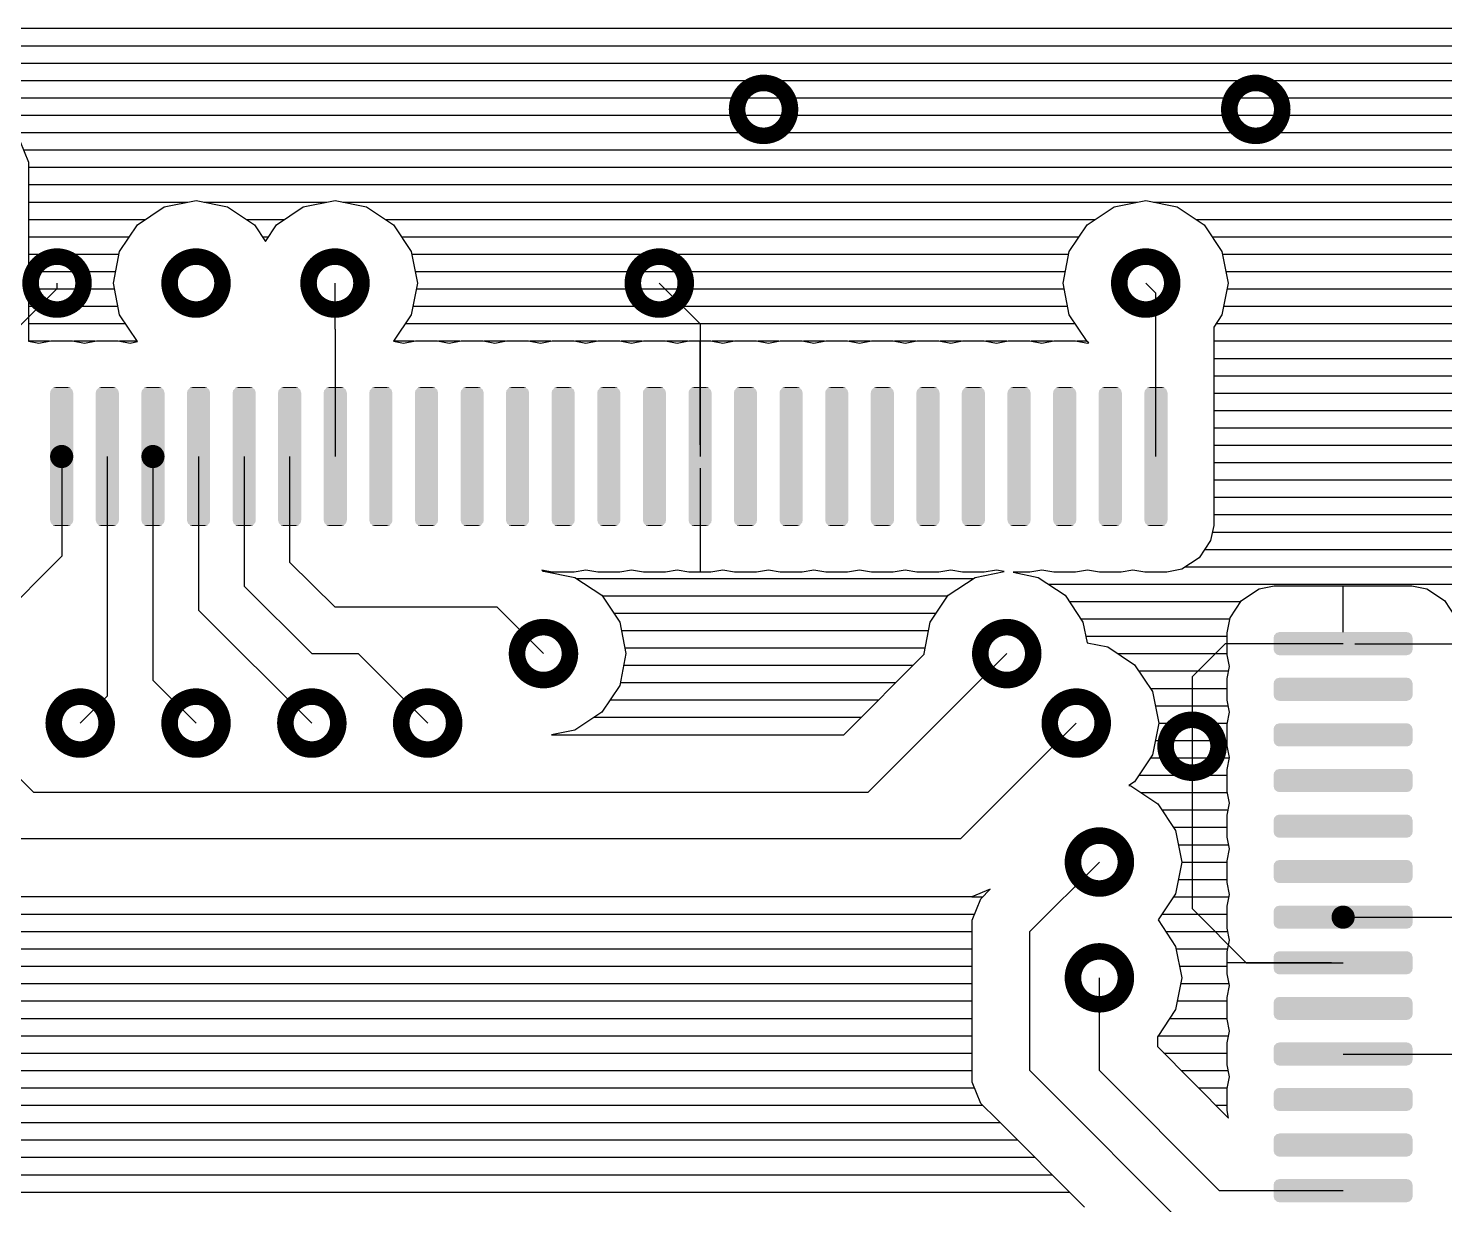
# Model space of a CAD drawing. Extents: x 295 to 953, y 10 to 290.
# Drawn here: x 626.58 to 657.65, y 209.8 to 235.61 of the extents above; entities that cross this region are included whole.
import ezdxf

# ---------------------------------------------------------------- set-up
doc = ezdxf.new("R2010")
doc.units = 0
doc.header["$LTSCALE"] = 5
doc.header["$MEASUREMENT"] = 0
doc.layers.get('0').update_dxf_attribs({"linetype": 'CONTINUOUS', "lineweight": 25})
doc.layers.add('130409_DV-DPH-A6_TOP', color=5, linetype='CONTINUOUS')

msp = doc.modelspace()

# ---------------------------------------------------------------- linework, layer by layer
for points, const_width in [([(642.127, 233.83, 1), (643.288, 233.83, 1)], 0.363), ([(652.922, 233.83, 1), (654.083, 233.83, 1)], 0.363), ([(626.633, 230.02, 1), (627.794, 230.02, 1)], 0.363), ([(629.681, 230.02, 1), (630.842, 230.02, 1)], 0.363), ([(632.729, 230.02, 1), (633.89, 230.02, 1)], 0.363), ([(639.841, 230.02, 1), (641.002, 230.02, 1)], 0.363), ([(650.509, 230.02, 1), (651.67, 230.02, 1)], 0.363), ([(627.188, 226.215, 1), (627.442, 226.215, 1)], 0.254), ([(629.19, 226.215, 1), (629.444, 226.215, 1)], 0.254), ([(637.301, 221.892, 1), (638.462, 221.892, 1)], 0.363), ([(647.461, 221.892, 1), (648.622, 221.892, 1)], 0.363), ([(627.141, 220.368, 1), (628.302, 220.368, 1)], 0.363), ([(629.681, 220.368, 1), (630.842, 220.368, 1)], 0.363), ([(632.221, 220.368, 1), (633.382, 220.368, 1)], 0.363), ([(634.761, 220.368, 1), (635.922, 220.368, 1)], 0.363), ([(648.985, 220.368, 1), (650.146, 220.368, 1)], 0.363), ([(651.525, 219.86, 1), (652.686, 219.86, 1)], 0.363), ([(649.493, 217.32, 1), (650.654, 217.32, 1)], 0.363), ([(655.291, 216.111, 1), (655.545, 216.111, 1)], 0.254), ([(655.291, 216.111, 1), (655.545, 216.111, 1)], 0.254), ([(649.493, 214.78, 1), (650.654, 214.78, 1)], 0.363)]:
    msp.add_lwpolyline(points, format="xyb", close=True, dxfattribs=dict(const_width=const_width))
for points in [[(627.086, 227.68), (627.12, 227.719), (627.549, 227.68), (627.505, 227.719)], [(627.12, 227.719), (627.147, 227.727), (627.505, 227.719), (627.496, 227.727)], [(627.147, 227.727), (627.188, 227.739), (627.496, 227.727), (627.442, 227.739)], [(628.087, 227.68), (628.121, 227.719), (628.55, 227.68), (628.506, 227.719)], [(628.121, 227.719), (628.148, 227.727), (628.506, 227.719), (628.496, 227.727)], [(628.148, 227.727), (628.189, 227.739), (628.496, 227.727), (628.443, 227.739)], [(629.087, 227.68), (629.121, 227.719), (629.551, 227.68), (629.506, 227.719)], [(629.121, 227.719), (629.149, 227.727), (629.506, 227.719), (629.497, 227.727)], [(629.149, 227.727), (629.19, 227.739), (629.497, 227.727), (629.444, 227.739)], [(630.088, 227.68), (630.122, 227.719), (630.552, 227.68), (630.507, 227.719)], [(630.122, 227.719), (630.15, 227.727), (630.507, 227.719), (630.498, 227.727)], [(630.15, 227.727), (630.19, 227.739), (630.498, 227.727), (630.444, 227.739)], [(631.089, 227.68), (631.123, 227.719), (631.552, 227.68), (631.508, 227.719)], [(631.123, 227.719), (631.151, 227.727), (631.508, 227.719), (631.499, 227.727)], [(631.151, 227.727), (631.191, 227.739), (631.499, 227.727), (631.445, 227.739)], [(632.085, 227.68), (632.119, 227.719), (632.548, 227.68), (632.504, 227.719)], [(632.119, 227.719), (632.146, 227.727), (632.504, 227.719), (632.494, 227.727)], [(632.146, 227.727), (632.187, 227.739), (632.494, 227.727), (632.441, 227.739)], [(633.085, 227.68), (633.119, 227.719), (633.549, 227.68), (633.504, 227.719)], [(633.119, 227.719), (633.147, 227.727), (633.504, 227.719), (633.495, 227.727)], [(633.147, 227.727), (633.188, 227.739), (633.495, 227.727), (633.442, 227.739)], [(634.086, 227.68), (634.12, 227.719), (634.549, 227.68), (634.505, 227.719)], [(634.12, 227.719), (634.148, 227.727), (634.505, 227.719), (634.496, 227.727)], [(634.148, 227.727), (634.188, 227.739), (634.496, 227.727), (634.442, 227.739)], [(635.087, 227.68), (635.121, 227.719), (635.55, 227.68), (635.506, 227.719)], [(635.121, 227.719), (635.148, 227.727), (635.506, 227.719), (635.497, 227.727)], [(635.148, 227.727), (635.189, 227.739), (635.497, 227.727), (635.443, 227.739)], [(636.088, 227.68), (636.122, 227.719), (636.551, 227.68), (636.507, 227.719)], [(636.122, 227.719), (636.149, 227.727), (636.507, 227.719), (636.497, 227.727)], [(636.149, 227.727), (636.19, 227.739), (636.497, 227.727), (636.444, 227.739)], [(637.083, 227.68), (637.117, 227.719), (637.547, 227.68), (637.502, 227.719)], [(637.117, 227.719), (637.145, 227.727), (637.502, 227.719), (637.493, 227.727)], [(637.145, 227.727), (637.186, 227.739), (637.493, 227.727), (637.44, 227.739)], [(638.084, 227.68), (638.118, 227.719), (638.547, 227.68), (638.503, 227.719)], [(638.118, 227.719), (638.146, 227.727), (638.503, 227.719), (638.494, 227.727)], [(638.146, 227.727), (638.186, 227.739), (638.494, 227.727), (638.44, 227.739)], [(639.085, 227.68), (639.119, 227.719), (639.548, 227.68), (639.504, 227.719)], [(639.119, 227.719), (639.146, 227.727), (639.504, 227.719), (639.495, 227.727)], [(639.146, 227.727), (639.187, 227.739), (639.495, 227.727), (639.441, 227.739)], [(640.086, 227.68), (640.12, 227.719), (640.549, 227.68), (640.505, 227.719)], [(640.12, 227.719), (640.147, 227.727), (640.505, 227.719), (640.495, 227.727)], [(640.147, 227.727), (640.188, 227.739), (640.495, 227.727), (640.442, 227.739)], [(641.086, 227.68), (641.12, 227.719), (641.55, 227.68), (641.505, 227.719)], [(641.12, 227.719), (641.148, 227.727), (641.505, 227.719), (641.496, 227.727)], [(641.148, 227.727), (641.189, 227.739), (641.496, 227.727), (641.443, 227.739)], [(642.082, 227.68), (642.116, 227.719), (642.545, 227.68), (642.501, 227.719)], [(642.116, 227.719), (642.144, 227.727), (642.501, 227.719), (642.492, 227.727)], [(642.144, 227.727), (642.184, 227.739), (642.492, 227.727), (642.438, 227.739)], [(643.083, 227.68), (643.117, 227.719), (643.546, 227.68), (643.502, 227.719)], [(643.117, 227.719), (643.144, 227.727), (643.502, 227.719), (643.493, 227.727)], [(643.144, 227.727), (643.185, 227.739), (643.493, 227.727), (643.439, 227.739)], [(644.084, 227.68), (644.118, 227.719), (644.547, 227.68), (644.503, 227.719)], [(644.118, 227.719), (644.145, 227.727), (644.503, 227.719), (644.493, 227.727)], [(644.145, 227.727), (644.186, 227.739), (644.493, 227.727), (644.44, 227.739)], [(645.084, 227.68), (645.118, 227.719), (645.548, 227.68), (645.503, 227.719)], [(645.118, 227.719), (645.146, 227.727), (645.503, 227.719), (645.494, 227.727)], [(645.146, 227.727), (645.187, 227.739), (645.494, 227.727), (645.441, 227.739)], [(646.085, 227.68), (646.119, 227.719), (646.548, 227.68), (646.504, 227.719)], [(646.119, 227.719), (646.147, 227.727), (646.504, 227.719), (646.495, 227.727)], [(646.147, 227.727), (646.187, 227.739), (646.495, 227.727), (646.441, 227.739)], [(647.081, 227.68), (647.115, 227.719), (647.544, 227.68), (647.5, 227.719)], [(647.115, 227.719), (647.142, 227.727), (647.5, 227.719), (647.491, 227.727)], [(647.142, 227.727), (647.183, 227.739), (647.491, 227.727), (647.437, 227.739)], [(648.082, 227.68), (648.116, 227.719), (648.545, 227.68), (648.501, 227.719)], [(648.116, 227.719), (648.143, 227.727), (648.501, 227.719), (648.491, 227.727)], [(648.143, 227.727), (648.184, 227.739), (648.491, 227.727), (648.438, 227.739)], [(649.082, 227.68), (649.116, 227.719), (649.546, 227.68), (649.501, 227.719)], [(649.116, 227.719), (649.144, 227.727), (649.501, 227.719), (649.492, 227.727)], [(649.144, 227.727), (649.185, 227.739), (649.492, 227.727), (649.439, 227.739)], [(650.083, 227.68), (650.117, 227.719), (650.546, 227.68), (650.502, 227.719)], [(650.117, 227.719), (650.145, 227.727), (650.502, 227.719), (650.493, 227.727)], [(650.145, 227.727), (650.185, 227.739), (650.493, 227.727), (650.439, 227.739)], [(651.084, 227.68), (651.118, 227.719), (651.547, 227.68), (651.503, 227.719)], [(651.118, 227.719), (651.145, 227.727), (651.503, 227.719), (651.494, 227.727)], [(651.145, 227.727), (651.186, 227.739), (651.494, 227.727), (651.44, 227.739)], [(627.061, 227.612), (627.073, 227.666), (627.569, 227.612), (627.554, 227.666)], [(627.061, 224.818), (627.061, 227.612), (627.569, 224.818), (627.569, 227.612)], [(627.073, 227.666), (627.086, 227.68), (627.554, 227.666), (627.549, 227.68)], [(628.062, 227.612), (628.074, 227.666), (628.57, 227.612), (628.554, 227.666)], [(628.062, 224.818), (628.062, 227.612), (628.57, 224.818), (628.57, 227.612)], [(628.074, 227.666), (628.087, 227.68), (628.554, 227.666), (628.55, 227.68)], [(629.063, 227.612), (629.075, 227.666), (629.571, 227.612), (629.555, 227.666)], [(629.063, 224.818), (629.063, 227.612), (629.571, 224.818), (629.571, 227.612)], [(629.075, 227.666), (629.087, 227.68), (629.555, 227.666), (629.551, 227.68)], [(630.063, 227.612), (630.075, 227.666), (630.571, 227.612), (630.556, 227.666)], [(630.063, 224.818), (630.063, 227.612), (630.571, 224.818), (630.571, 227.612)], [(630.075, 227.666), (630.088, 227.68), (630.556, 227.666), (630.552, 227.68)], [(631.064, 227.612), (631.076, 227.666), (631.572, 227.612), (631.557, 227.666)], [(631.064, 224.818), (631.064, 227.612), (631.572, 224.818), (631.572, 227.612)], [(631.076, 227.666), (631.089, 227.68), (631.557, 227.666), (631.552, 227.68)], [(632.06, 227.612), (632.072, 227.666), (632.568, 227.612), (632.552, 227.666)], [(632.06, 224.818), (632.06, 227.612), (632.568, 224.818), (632.568, 227.612)], [(632.072, 227.666), (632.085, 227.68), (632.552, 227.666), (632.548, 227.68)], [(633.061, 227.612), (633.072, 227.666), (633.569, 227.612), (633.553, 227.666)], [(633.061, 224.818), (633.061, 227.612), (633.569, 224.818), (633.569, 227.612)], [(633.072, 227.666), (633.085, 227.68), (633.553, 227.666), (633.549, 227.68)], [(634.061, 227.612), (634.073, 227.666), (634.569, 227.612), (634.554, 227.666)], [(634.061, 224.818), (634.061, 227.612), (634.569, 224.818), (634.569, 227.612)], [(634.073, 227.666), (634.086, 227.68), (634.554, 227.666), (634.549, 227.68)], [(635.062, 227.612), (635.074, 227.666), (635.57, 227.612), (635.555, 227.666)], [(635.062, 224.818), (635.062, 227.612), (635.57, 224.818), (635.57, 227.612)], [(635.074, 227.666), (635.087, 227.68), (635.555, 227.666), (635.55, 227.68)], [(636.063, 227.612), (636.075, 227.666), (636.571, 227.612), (636.555, 227.666)], [(636.063, 224.818), (636.063, 227.612), (636.571, 224.818), (636.571, 227.612)], [(636.075, 227.666), (636.088, 227.68), (636.555, 227.666), (636.551, 227.68)], [(637.059, 227.612), (637.07, 227.666), (637.567, 227.612), (637.551, 227.666)], [(637.059, 224.818), (637.059, 227.612), (637.567, 224.818), (637.567, 227.612)], [(637.07, 227.666), (637.083, 227.68), (637.551, 227.666), (637.547, 227.68)], [(638.059, 227.612), (638.071, 227.666), (638.567, 227.612), (638.552, 227.666)], [(638.059, 224.818), (638.059, 227.612), (638.567, 224.818), (638.567, 227.612)], [(638.071, 227.666), (638.084, 227.68), (638.552, 227.666), (638.547, 227.68)], [(639.06, 227.612), (639.072, 227.666), (639.568, 227.612), (639.552, 227.666)], [(639.06, 224.818), (639.06, 227.612), (639.568, 224.818), (639.568, 227.612)], [(639.072, 227.666), (639.085, 227.68), (639.552, 227.666), (639.548, 227.68)], [(640.061, 227.612), (640.073, 227.666), (640.569, 227.612), (640.553, 227.666)], [(640.061, 224.818), (640.061, 227.612), (640.569, 224.818), (640.569, 227.612)], [(640.073, 227.666), (640.086, 227.68), (640.553, 227.666), (640.549, 227.68)], [(641.062, 227.612), (641.073, 227.666), (641.57, 227.612), (641.554, 227.666)], [(641.062, 224.818), (641.062, 227.612), (641.57, 224.818), (641.57, 227.612)], [(641.073, 227.666), (641.086, 227.68), (641.554, 227.666), (641.55, 227.68)], [(642.057, 227.612), (642.069, 227.666), (642.565, 227.612), (642.55, 227.666)], [(642.057, 224.818), (642.057, 227.612), (642.565, 224.818), (642.565, 227.612)], [(642.069, 227.666), (642.082, 227.68), (642.55, 227.666), (642.545, 227.68)], [(643.058, 227.612), (643.07, 227.666), (643.566, 227.612), (643.55, 227.666)], [(643.058, 224.818), (643.058, 227.612), (643.566, 224.818), (643.566, 227.612)], [(643.07, 227.666), (643.083, 227.68), (643.55, 227.666), (643.546, 227.68)], [(644.059, 227.612), (644.071, 227.666), (644.567, 227.612), (644.551, 227.666)], [(644.059, 224.818), (644.059, 227.612), (644.567, 224.818), (644.567, 227.612)], [(644.071, 227.666), (644.084, 227.68), (644.551, 227.666), (644.547, 227.68)], [(645.06, 227.612), (645.071, 227.666), (645.568, 227.612), (645.552, 227.666)], [(645.06, 224.818), (645.06, 227.612), (645.568, 224.818), (645.568, 227.612)], [(645.071, 227.666), (645.084, 227.68), (645.552, 227.666), (645.548, 227.68)], [(646.06, 227.612), (646.072, 227.666), (646.568, 227.612), (646.553, 227.666)], [(646.06, 224.818), (646.06, 227.612), (646.568, 224.818), (646.568, 227.612)], [(646.072, 227.666), (646.085, 227.68), (646.553, 227.666), (646.548, 227.68)], [(647.056, 227.612), (647.068, 227.666), (647.564, 227.612), (647.548, 227.666)], [(647.056, 224.818), (647.056, 227.612), (647.564, 224.818), (647.564, 227.612)], [(647.068, 227.666), (647.081, 227.68), (647.548, 227.666), (647.544, 227.68)], [(648.057, 227.612), (648.069, 227.666), (648.565, 227.612), (648.549, 227.666)], [(648.057, 224.818), (648.057, 227.612), (648.565, 224.818), (648.565, 227.612)], [(648.069, 227.666), (648.082, 227.68), (648.549, 227.666), (648.545, 227.68)], [(649.058, 227.612), (649.069, 227.666), (649.566, 227.612), (649.55, 227.666)], [(649.058, 224.818), (649.058, 227.612), (649.566, 224.818), (649.566, 227.612)], [(649.069, 227.666), (649.082, 227.68), (649.55, 227.666), (649.546, 227.68)], [(650.058, 227.612), (650.07, 227.666), (650.566, 227.612), (650.551, 227.666)], [(650.058, 224.818), (650.058, 227.612), (650.566, 224.818), (650.566, 227.612)], [(650.07, 227.666), (650.083, 227.68), (650.551, 227.666), (650.546, 227.68)], [(651.059, 227.612), (651.071, 227.666), (651.567, 227.612), (651.551, 227.666)], [(651.059, 224.818), (651.059, 227.612), (651.567, 224.818), (651.567, 227.612)], [(651.071, 227.666), (651.084, 227.68), (651.551, 227.666), (651.547, 227.68)], [(627.077, 224.764), (627.061, 224.818), (627.557, 224.764), (627.569, 224.818)], [(627.081, 224.75), (627.077, 224.764), (627.544, 224.75), (627.557, 224.764)], [(627.125, 224.711), (627.081, 224.75), (627.51, 224.711), (627.544, 224.75)], [(627.135, 224.703), (627.125, 224.711), (627.483, 224.703), (627.51, 224.711)], [(627.188, 224.691), (627.135, 224.703), (627.442, 224.691), (627.483, 224.703)], [(628.078, 224.764), (628.062, 224.818), (628.558, 224.764), (628.57, 224.818)], [(628.082, 224.75), (628.078, 224.764), (628.545, 224.75), (628.558, 224.764)], [(628.126, 224.711), (628.082, 224.75), (628.511, 224.711), (628.545, 224.75)], [(628.135, 224.703), (628.126, 224.711), (628.484, 224.703), (628.511, 224.711)], [(628.189, 224.691), (628.135, 224.703), (628.443, 224.691), (628.484, 224.703)], [(629.078, 224.764), (629.063, 224.818), (629.559, 224.764), (629.571, 224.818)], [(629.083, 224.75), (629.078, 224.764), (629.546, 224.75), (629.559, 224.764)], [(629.127, 224.711), (629.083, 224.75), (629.512, 224.711), (629.546, 224.75)], [(629.136, 224.703), (629.127, 224.711), (629.484, 224.703), (629.512, 224.711)], [(629.19, 224.691), (629.136, 224.703), (629.444, 224.691), (629.484, 224.703)], [(630.079, 224.764), (630.063, 224.818), (630.56, 224.764), (630.571, 224.818)], [(630.083, 224.75), (630.079, 224.764), (630.547, 224.75), (630.56, 224.764)], [(630.128, 224.711), (630.083, 224.75), (630.513, 224.711), (630.547, 224.75)], [(630.137, 224.703), (630.128, 224.711), (630.485, 224.703), (630.513, 224.711)], [(630.19, 224.691), (630.137, 224.703), (630.444, 224.691), (630.485, 224.703)], [(631.08, 224.764), (631.064, 224.818), (631.56, 224.764), (631.572, 224.818)], [(631.084, 224.75), (631.08, 224.764), (631.547, 224.75), (631.56, 224.764)], [(631.128, 224.711), (631.084, 224.75), (631.513, 224.711), (631.547, 224.75)], [(631.138, 224.703), (631.128, 224.711), (631.486, 224.703), (631.513, 224.711)], [(631.191, 224.691), (631.138, 224.703), (631.445, 224.691), (631.486, 224.703)], [(632.076, 224.764), (632.06, 224.818), (632.556, 224.764), (632.568, 224.818)], [(632.08, 224.75), (632.076, 224.764), (632.543, 224.75), (632.556, 224.764)], [(632.124, 224.711), (632.08, 224.75), (632.509, 224.711), (632.543, 224.75)], [(632.133, 224.703), (632.124, 224.711), (632.482, 224.703), (632.509, 224.711)], [(632.187, 224.691), (632.133, 224.703), (632.441, 224.691), (632.482, 224.703)], [(633.076, 224.764), (633.061, 224.818), (633.557, 224.764), (633.569, 224.818)], [(633.081, 224.75), (633.076, 224.764), (633.544, 224.75), (633.557, 224.764)], [(633.125, 224.711), (633.081, 224.75), (633.51, 224.711), (633.544, 224.75)], [(633.134, 224.703), (633.125, 224.711), (633.482, 224.703), (633.51, 224.711)], [(633.188, 224.691), (633.134, 224.703), (633.442, 224.691), (633.482, 224.703)], [(634.077, 224.764), (634.061, 224.818), (634.558, 224.764), (634.569, 224.818)], [(634.081, 224.75), (634.077, 224.764), (634.545, 224.75), (634.558, 224.764)], [(634.126, 224.711), (634.081, 224.75), (634.511, 224.711), (634.545, 224.75)], [(634.135, 224.703), (634.126, 224.711), (634.483, 224.703), (634.511, 224.711)], [(634.188, 224.691), (634.135, 224.703), (634.442, 224.691), (634.483, 224.703)], [(635.078, 224.764), (635.062, 224.818), (635.558, 224.764), (635.57, 224.818)], [(635.082, 224.75), (635.078, 224.764), (635.545, 224.75), (635.558, 224.764)], [(635.126, 224.711), (635.082, 224.75), (635.511, 224.711), (635.545, 224.75)], [(635.136, 224.703), (635.126, 224.711), (635.484, 224.703), (635.511, 224.711)], [(635.189, 224.691), (635.136, 224.703), (635.443, 224.691), (635.484, 224.703)], [(636.079, 224.764), (636.063, 224.818), (636.559, 224.764), (636.571, 224.818)], [(636.083, 224.75), (636.079, 224.764), (636.546, 224.75), (636.559, 224.764)], [(636.127, 224.711), (636.083, 224.75), (636.512, 224.711), (636.546, 224.75)], [(636.136, 224.703), (636.127, 224.711), (636.485, 224.703), (636.512, 224.711)], [(636.19, 224.691), (636.136, 224.703), (636.444, 224.691), (636.485, 224.703)], [(637.074, 224.764), (637.059, 224.818), (637.555, 224.764), (637.567, 224.818)], [(637.079, 224.75), (637.074, 224.764), (637.542, 224.75), (637.555, 224.764)], [(637.123, 224.711), (637.079, 224.75), (637.508, 224.711), (637.542, 224.75)], [(637.132, 224.703), (637.123, 224.711), (637.48, 224.703), (637.508, 224.711)], [(637.186, 224.691), (637.132, 224.703), (637.44, 224.691), (637.48, 224.703)], [(638.075, 224.764), (638.059, 224.818), (638.555, 224.764), (638.567, 224.818)], [(638.079, 224.75), (638.075, 224.764), (638.543, 224.75), (638.555, 224.764)], [(638.124, 224.711), (638.079, 224.75), (638.509, 224.711), (638.543, 224.75)], [(638.133, 224.703), (638.124, 224.711), (638.481, 224.703), (638.509, 224.711)], [(638.186, 224.691), (638.133, 224.703), (638.44, 224.691), (638.481, 224.703)], [(639.076, 224.764), (639.06, 224.818), (639.556, 224.764), (639.568, 224.818)], [(639.08, 224.75), (639.076, 224.764), (639.543, 224.75), (639.556, 224.764)], [(639.124, 224.711), (639.08, 224.75), (639.509, 224.711), (639.543, 224.75)], [(639.134, 224.703), (639.124, 224.711), (639.482, 224.703), (639.509, 224.711)], [(639.187, 224.691), (639.134, 224.703), (639.441, 224.691), (639.482, 224.703)], [(640.077, 224.764), (640.061, 224.818), (640.557, 224.764), (640.569, 224.818)], [(640.081, 224.75), (640.077, 224.764), (640.544, 224.75), (640.557, 224.764)], [(640.125, 224.711), (640.081, 224.75), (640.51, 224.711), (640.544, 224.75)], [(640.134, 224.703), (640.125, 224.711), (640.483, 224.703), (640.51, 224.711)], [(640.188, 224.691), (640.134, 224.703), (640.442, 224.691), (640.483, 224.703)], [(641.077, 224.764), (641.062, 224.818), (641.558, 224.764), (641.57, 224.818)], [(641.082, 224.75), (641.077, 224.764), (641.545, 224.75), (641.558, 224.764)], [(641.126, 224.711), (641.082, 224.75), (641.511, 224.711), (641.545, 224.75)], [(641.135, 224.703), (641.126, 224.711), (641.483, 224.703), (641.511, 224.711)], [(641.189, 224.691), (641.135, 224.703), (641.443, 224.691), (641.483, 224.703)], [(642.073, 224.764), (642.057, 224.818), (642.553, 224.764), (642.565, 224.818)], [(642.077, 224.75), (642.073, 224.764), (642.541, 224.75), (642.553, 224.764)], [(642.122, 224.711), (642.077, 224.75), (642.507, 224.711), (642.541, 224.75)], [(642.131, 224.703), (642.122, 224.711), (642.479, 224.703), (642.507, 224.711)], [(642.184, 224.691), (642.131, 224.703), (642.438, 224.691), (642.479, 224.703)], [(643.074, 224.764), (643.058, 224.818), (643.554, 224.764), (643.566, 224.818)], [(643.078, 224.75), (643.074, 224.764), (643.541, 224.75), (643.554, 224.764)], [(643.122, 224.711), (643.078, 224.75), (643.507, 224.711), (643.541, 224.75)], [(643.131, 224.703), (643.122, 224.711), (643.48, 224.703), (643.507, 224.711)], [(643.185, 224.691), (643.131, 224.703), (643.439, 224.691), (643.48, 224.703)], [(644.074, 224.764), (644.059, 224.818), (644.555, 224.764), (644.567, 224.818)], [(644.079, 224.75), (644.074, 224.764), (644.542, 224.75), (644.555, 224.764)], [(644.123, 224.711), (644.079, 224.75), (644.508, 224.711), (644.542, 224.75)], [(644.132, 224.703), (644.123, 224.711), (644.481, 224.703), (644.508, 224.711)], [(644.186, 224.691), (644.132, 224.703), (644.44, 224.691), (644.481, 224.703)], [(645.075, 224.764), (645.06, 224.818), (645.556, 224.764), (645.568, 224.818)], [(645.08, 224.75), (645.075, 224.764), (645.543, 224.75), (645.556, 224.764)], [(645.124, 224.711), (645.08, 224.75), (645.509, 224.711), (645.543, 224.75)], [(645.133, 224.703), (645.124, 224.711), (645.481, 224.703), (645.509, 224.711)], [(645.187, 224.691), (645.133, 224.703), (645.441, 224.691), (645.481, 224.703)], [(646.076, 224.764), (646.06, 224.818), (646.556, 224.764), (646.568, 224.818)], [(646.08, 224.75), (646.076, 224.764), (646.544, 224.75), (646.556, 224.764)], [(646.125, 224.711), (646.08, 224.75), (646.51, 224.711), (646.544, 224.75)], [(646.134, 224.703), (646.125, 224.711), (646.482, 224.703), (646.51, 224.711)], [(646.187, 224.691), (646.134, 224.703), (646.441, 224.691), (646.482, 224.703)], [(647.072, 224.764), (647.056, 224.818), (647.552, 224.764), (647.564, 224.818)], [(647.076, 224.75), (647.072, 224.764), (647.539, 224.75), (647.552, 224.764)], [(647.12, 224.711), (647.076, 224.75), (647.505, 224.711), (647.539, 224.75)], [(647.129, 224.703), (647.12, 224.711), (647.478, 224.703), (647.505, 224.711)], [(647.183, 224.691), (647.129, 224.703), (647.437, 224.691), (647.478, 224.703)], [(648.072, 224.764), (648.057, 224.818), (648.553, 224.764), (648.565, 224.818)], [(648.077, 224.75), (648.072, 224.764), (648.54, 224.75), (648.553, 224.764)], [(648.121, 224.711), (648.077, 224.75), (648.506, 224.711), (648.54, 224.75)], [(648.13, 224.703), (648.121, 224.711), (648.478, 224.703), (648.506, 224.711)], [(648.184, 224.691), (648.13, 224.703), (648.438, 224.691), (648.478, 224.703)], [(649.073, 224.764), (649.058, 224.818), (649.554, 224.764), (649.566, 224.818)], [(649.077, 224.75), (649.073, 224.764), (649.541, 224.75), (649.554, 224.764)], [(649.122, 224.711), (649.077, 224.75), (649.507, 224.711), (649.541, 224.75)], [(649.131, 224.703), (649.122, 224.711), (649.479, 224.703), (649.507, 224.711)], [(649.185, 224.691), (649.131, 224.703), (649.439, 224.691), (649.479, 224.703)], [(650.074, 224.764), (650.058, 224.818), (650.554, 224.764), (650.566, 224.818)], [(650.078, 224.75), (650.074, 224.764), (650.542, 224.75), (650.554, 224.764)], [(650.123, 224.711), (650.078, 224.75), (650.508, 224.711), (650.542, 224.75)], [(650.132, 224.703), (650.123, 224.711), (650.48, 224.703), (650.508, 224.711)], [(650.185, 224.691), (650.132, 224.703), (650.439, 224.691), (650.48, 224.703)], [(651.075, 224.764), (651.059, 224.818), (651.555, 224.764), (651.567, 224.818)], [(651.079, 224.75), (651.075, 224.764), (651.542, 224.75), (651.555, 224.764)], [(651.123, 224.711), (651.079, 224.75), (651.508, 224.711), (651.542, 224.75)], [(651.132, 224.703), (651.123, 224.711), (651.481, 224.703), (651.508, 224.711)], [(651.186, 224.691), (651.132, 224.703), (651.44, 224.691), (651.481, 224.703)], [(653.894, 222.237), (653.906, 222.291), (656.942, 222.237), (656.926, 222.291)], [(653.894, 221.983), (653.894, 222.237), (656.942, 221.983), (656.942, 222.237)], [(653.906, 222.291), (653.918, 222.306), (656.926, 222.291), (656.922, 222.306)], [(653.918, 222.306), (653.952, 222.345), (656.922, 222.306), (656.877, 222.345)], [(653.952, 222.345), (653.98, 222.353), (656.877, 222.345), (656.868, 222.353)], [(653.98, 222.353), (654.021, 222.364), (656.868, 222.353), (656.815, 222.364)], [(653.909, 221.93), (653.894, 221.983), (656.93, 221.93), (656.942, 221.983)], [(653.914, 221.915), (653.909, 221.93), (656.917, 221.915), (656.93, 221.93)], [(653.958, 221.876), (653.914, 221.915), (656.883, 221.876), (656.917, 221.915)], [(653.967, 221.868), (653.958, 221.876), (656.855, 221.868), (656.883, 221.876)], [(654.021, 221.856), (653.967, 221.868), (656.815, 221.856), (656.855, 221.868)], [(653.894, 221.237), (653.906, 221.29), (656.942, 221.237), (656.926, 221.29)], [(653.894, 220.983), (653.894, 221.237), (656.942, 220.983), (656.942, 221.237)], [(653.906, 221.29), (653.918, 221.305), (656.926, 221.29), (656.922, 221.305)], [(653.918, 221.305), (653.952, 221.344), (656.922, 221.305), (656.877, 221.344)], [(653.952, 221.344), (653.98, 221.352), (656.877, 221.344), (656.868, 221.352)], [(653.98, 221.352), (654.021, 221.364), (656.868, 221.352), (656.815, 221.364)], [(653.909, 220.929), (653.894, 220.983), (656.93, 220.929), (656.942, 220.983)], [(653.914, 220.914), (653.909, 220.929), (656.917, 220.914), (656.93, 220.929)], [(653.958, 220.876), (653.914, 220.914), (656.883, 220.876), (656.917, 220.914)], [(653.967, 220.868), (653.958, 220.876), (656.855, 220.868), (656.883, 220.876)], [(654.021, 220.856), (653.967, 220.868), (656.815, 220.856), (656.855, 220.868)], [(653.894, 220.236), (653.906, 220.29), (656.942, 220.236), (656.926, 220.29)], [(653.894, 219.982), (653.894, 220.236), (656.942, 219.982), (656.942, 220.236)], [(653.906, 220.29), (653.918, 220.304), (656.926, 220.29), (656.922, 220.304)], [(653.918, 220.304), (653.952, 220.343), (656.922, 220.304), (656.877, 220.343)], [(653.952, 220.343), (653.98, 220.351), (656.877, 220.343), (656.868, 220.351)], [(653.98, 220.351), (654.021, 220.363), (656.868, 220.351), (656.815, 220.363)], [(653.909, 219.928), (653.894, 219.982), (656.93, 219.928), (656.942, 219.982)], [(653.914, 219.914), (653.909, 219.928), (656.917, 219.914), (656.93, 219.928)], [(653.958, 219.875), (653.914, 219.914), (656.883, 219.875), (656.917, 219.914)], [(653.967, 219.867), (653.958, 219.875), (656.855, 219.867), (656.883, 219.875)], [(654.021, 219.855), (653.967, 219.867), (656.815, 219.855), (656.855, 219.867)], [(653.906, 219.289), (653.918, 219.303), (656.926, 219.289), (656.922, 219.303)], [(653.918, 219.303), (653.952, 219.342), (656.922, 219.303), (656.877, 219.342)], [(653.952, 219.342), (653.98, 219.35), (656.877, 219.342), (656.868, 219.35)], [(653.98, 219.35), (654.021, 219.362), (656.868, 219.35), (656.815, 219.362)], [(653.894, 219.235), (653.906, 219.289), (656.942, 219.235), (656.926, 219.289)], [(653.894, 218.981), (653.894, 219.235), (656.942, 218.981), (656.942, 219.235)], [(653.909, 218.928), (653.894, 218.981), (656.93, 218.928), (656.942, 218.981)], [(653.914, 218.913), (653.909, 218.928), (656.917, 218.913), (656.93, 218.928)], [(653.958, 218.874), (653.914, 218.913), (656.883, 218.874), (656.917, 218.913)], [(653.967, 218.866), (653.958, 218.874), (656.855, 218.866), (656.883, 218.874)], [(654.021, 218.854), (653.967, 218.866), (656.815, 218.854), (656.855, 218.866)], [(653.894, 218.234), (653.906, 218.288), (656.942, 218.234), (656.926, 218.288)], [(653.894, 217.98), (653.894, 218.234), (656.942, 217.98), (656.942, 218.234)], [(653.906, 218.288), (653.918, 218.303), (656.926, 218.288), (656.922, 218.303)], [(653.918, 218.303), (653.952, 218.341), (656.922, 218.303), (656.877, 218.341)], [(653.952, 218.341), (653.98, 218.35), (656.877, 218.341), (656.868, 218.35)], [(653.98, 218.35), (654.021, 218.361), (656.868, 218.35), (656.815, 218.361)], [(653.909, 217.927), (653.894, 217.98), (656.93, 217.927), (656.942, 217.98)], [(653.914, 217.912), (653.909, 217.927), (656.917, 217.912), (656.93, 217.927)], [(653.958, 217.873), (653.914, 217.912), (656.883, 217.873), (656.917, 217.912)], [(653.967, 217.865), (653.958, 217.873), (656.855, 217.865), (656.883, 217.873)], [(654.021, 217.853), (653.967, 217.865), (656.815, 217.853), (656.855, 217.865)], [(653.894, 217.239), (653.906, 217.292), (656.942, 217.239), (656.926, 217.292)], [(653.894, 216.985), (653.894, 217.239), (656.942, 216.985), (656.942, 217.239)], [(653.906, 217.292), (653.918, 217.307), (656.926, 217.292), (656.922, 217.307)], [(653.918, 217.307), (653.952, 217.346), (656.922, 217.307), (656.877, 217.346)], [(653.952, 217.346), (653.98, 217.354), (656.877, 217.346), (656.868, 217.354)], [(653.98, 217.354), (654.021, 217.366), (656.868, 217.354), (656.815, 217.366)], [(653.909, 216.931), (653.894, 216.985), (656.93, 216.931), (656.942, 216.985)], [(653.914, 216.916), (653.909, 216.931), (656.917, 216.916), (656.93, 216.931)], [(653.958, 216.878), (653.914, 216.916), (656.883, 216.878), (656.917, 216.916)], [(653.967, 216.87), (653.958, 216.878), (656.855, 216.87), (656.883, 216.878)], [(654.021, 216.858), (653.967, 216.87), (656.815, 216.858), (656.855, 216.87)], [(653.894, 216.238), (653.906, 216.292), (656.942, 216.238), (656.926, 216.292)], [(653.894, 215.984), (653.894, 216.238), (656.942, 215.984), (656.942, 216.238)], [(653.906, 216.292), (653.918, 216.306), (656.926, 216.292), (656.922, 216.306)], [(653.918, 216.306), (653.952, 216.345), (656.922, 216.306), (656.877, 216.345)], [(653.952, 216.345), (653.98, 216.353), (656.877, 216.345), (656.868, 216.353)], [(653.98, 216.353), (654.021, 216.365), (656.868, 216.353), (656.815, 216.365)], [(653.909, 215.93), (653.894, 215.984), (656.93, 215.93), (656.942, 215.984)], [(653.914, 215.916), (653.909, 215.93), (656.917, 215.916), (656.93, 215.93)], [(653.958, 215.877), (653.914, 215.916), (656.883, 215.877), (656.917, 215.916)], [(653.967, 215.869), (653.958, 215.877), (656.855, 215.869), (656.883, 215.877)], [(654.021, 215.857), (653.967, 215.869), (656.815, 215.857), (656.855, 215.869)], [(653.894, 215.237), (653.906, 215.291), (656.942, 215.237), (656.926, 215.291)], [(653.906, 215.291), (653.918, 215.305), (656.926, 215.291), (656.922, 215.305)], [(653.918, 215.305), (653.952, 215.344), (656.922, 215.305), (656.877, 215.344)], [(653.952, 215.344), (653.98, 215.352), (656.877, 215.344), (656.868, 215.352)], [(653.98, 215.352), (654.021, 215.364), (656.868, 215.352), (656.815, 215.364)], [(653.894, 214.983), (653.894, 215.237), (656.942, 214.983), (656.942, 215.237)], [(653.909, 214.93), (653.894, 214.983), (656.93, 214.93), (656.942, 214.983)], [(653.914, 214.915), (653.909, 214.93), (656.917, 214.915), (656.93, 214.93)], [(653.958, 214.876), (653.914, 214.915), (656.883, 214.876), (656.917, 214.915)], [(653.967, 214.868), (653.958, 214.876), (656.855, 214.868), (656.883, 214.876)], [(654.021, 214.856), (653.967, 214.868), (656.815, 214.856), (656.855, 214.868)], [(653.918, 214.305), (653.952, 214.344), (656.922, 214.305), (656.877, 214.344)], [(653.952, 214.344), (653.98, 214.352), (656.877, 214.344), (656.868, 214.352)], [(653.98, 214.352), (654.021, 214.363), (656.868, 214.352), (656.815, 214.363)], [(653.894, 214.236), (653.906, 214.29), (656.942, 214.236), (656.926, 214.29)], [(653.894, 213.982), (653.894, 214.236), (656.942, 213.982), (656.942, 214.236)], [(653.906, 214.29), (653.918, 214.305), (656.926, 214.29), (656.922, 214.305)], [(653.909, 213.929), (653.894, 213.982), (656.93, 213.929), (656.942, 213.982)], [(653.914, 213.914), (653.909, 213.929), (656.917, 213.914), (656.93, 213.929)], [(653.958, 213.875), (653.914, 213.914), (656.883, 213.875), (656.917, 213.914)], [(653.967, 213.867), (653.958, 213.875), (656.855, 213.867), (656.883, 213.875)], [(654.021, 213.855), (653.967, 213.867), (656.815, 213.855), (656.855, 213.867)], [(653.894, 213.236), (653.906, 213.289), (656.942, 213.236), (656.926, 213.289)], [(653.894, 212.982), (653.894, 213.236), (656.942, 212.982), (656.942, 213.236)], [(653.906, 213.289), (653.918, 213.304), (656.926, 213.289), (656.922, 213.304)], [(653.918, 213.304), (653.952, 213.343), (656.922, 213.304), (656.877, 213.343)], [(653.952, 213.343), (653.98, 213.351), (656.877, 213.343), (656.868, 213.351)], [(653.98, 213.351), (654.021, 213.363), (656.868, 213.351), (656.815, 213.363)], [(653.909, 212.928), (653.894, 212.982), (656.93, 212.928), (656.942, 212.982)], [(653.914, 212.913), (653.909, 212.928), (656.917, 212.913), (656.93, 212.928)], [(653.958, 212.875), (653.914, 212.913), (656.883, 212.875), (656.917, 212.913)], [(653.967, 212.867), (653.958, 212.875), (656.855, 212.867), (656.883, 212.875)], [(654.021, 212.855), (653.967, 212.867), (656.815, 212.855), (656.855, 212.867)], [(653.894, 212.24), (653.906, 212.294), (656.942, 212.24), (656.926, 212.294)], [(653.894, 211.986), (653.894, 212.24), (656.942, 211.986), (656.942, 212.24)], [(653.906, 212.294), (653.918, 212.308), (656.926, 212.294), (656.922, 212.308)], [(653.918, 212.308), (653.952, 212.347), (656.922, 212.308), (656.877, 212.347)], [(653.952, 212.347), (653.98, 212.355), (656.877, 212.347), (656.868, 212.355)], [(653.98, 212.355), (654.021, 212.367), (656.868, 212.355), (656.815, 212.367)], [(653.909, 211.932), (653.894, 211.986), (656.93, 211.932), (656.942, 211.986)], [(653.914, 211.918), (653.909, 211.932), (656.917, 211.918), (656.93, 211.932)], [(653.958, 211.879), (653.914, 211.918), (656.883, 211.879), (656.917, 211.918)], [(653.967, 211.871), (653.958, 211.879), (656.855, 211.871), (656.883, 211.879)], [(654.021, 211.859), (653.967, 211.871), (656.815, 211.859), (656.855, 211.871)], [(653.894, 211.239), (653.906, 211.293), (656.942, 211.239), (656.926, 211.293)], [(653.894, 210.985), (653.894, 211.239), (656.942, 210.985), (656.942, 211.239)], [(653.906, 211.293), (653.918, 211.308), (656.926, 211.293), (656.922, 211.308)], [(653.918, 211.308), (653.952, 211.346), (656.922, 211.308), (656.877, 211.346)], [(653.952, 211.346), (653.98, 211.354), (656.877, 211.346), (656.868, 211.354)], [(653.98, 211.354), (654.021, 211.366), (656.868, 211.354), (656.815, 211.366)], [(653.909, 210.932), (653.894, 210.985), (656.93, 210.932), (656.942, 210.985)], [(653.914, 210.917), (653.909, 210.932), (656.917, 210.917), (656.93, 210.932)], [(653.958, 210.878), (653.914, 210.917), (656.883, 210.878), (656.917, 210.917)], [(653.967, 210.87), (653.958, 210.878), (656.855, 210.87), (656.883, 210.878)], [(654.021, 210.858), (653.967, 210.87), (656.815, 210.858), (656.855, 210.87)], [(653.894, 210.238), (653.906, 210.292), (656.942, 210.238), (656.926, 210.292)], [(653.906, 210.292), (653.918, 210.307), (656.926, 210.292), (656.922, 210.307)], [(653.918, 210.307), (653.952, 210.346), (656.922, 210.307), (656.877, 210.346)], [(653.952, 210.346), (653.98, 210.354), (656.877, 210.346), (656.868, 210.354)], [(653.98, 210.354), (654.021, 210.365), (656.868, 210.354), (656.815, 210.365)], [(653.894, 209.984), (653.894, 210.238), (656.942, 209.984), (656.942, 210.238)], [(653.909, 209.931), (653.894, 209.984), (656.93, 209.931), (656.942, 209.984)], [(653.914, 209.916), (653.909, 209.931), (656.917, 209.916), (656.93, 209.931)], [(653.958, 209.877), (653.914, 209.916), (656.883, 209.877), (656.917, 209.916)], [(653.967, 209.869), (653.958, 209.877), (656.855, 209.869), (656.883, 209.877)], [(654.021, 209.857), (653.967, 209.869), (656.815, 209.857), (656.855, 209.869)]]:
    msp.add_solid(points)
at = {"layer": '130409_DV-DPH-A6_TOP', "color": 7}
for p, q in [((623.927, 235.608), (669.85, 235.608)), ((624.308, 235.227), (669.52, 235.227)), ((624.689, 234.846), (669.266, 234.846)), ((625.07, 234.465), (669.037, 234.465)), ((625.451, 234.084), (668.961, 234.084)), ((625.832, 233.703), (668.885, 233.703)), ((626.213, 233.322), (668.809, 233.322)), ((626.396, 233.139), (626.589, 232.672)), ((626.477, 232.941), (668.885, 232.941)), ((626.589, 232.672), (626.589, 228.745)), ((626.589, 232.56), (668.961, 232.56)), ((626.589, 232.179), (669.037, 232.179)), ((626.589, 231.798), (630.084, 231.798)), ((629.566, 231.691), (630.262, 231.828)), ((630.262, 231.828), (630.952, 231.691)), ((630.434, 231.798), (633.132, 231.798)), ((632.614, 231.691), (633.31, 231.828)), ((633.31, 231.828), (634, 231.691)), ((633.482, 231.798), (650.912, 231.798)), ((650.394, 231.691), (651.09, 231.828)), ((651.09, 231.828), (651.78, 231.691)), ((651.262, 231.798), (669.266, 231.798)), ((626.589, 231.417), (629.149, 231.417)), ((628.976, 231.3), (629.566, 231.691)), ((630.952, 231.691), (631.542, 231.3)), ((631.369, 231.417), (632.197, 231.417)), ((632.024, 231.3), (632.614, 231.691)), ((634, 231.691), (634.59, 231.3)), ((634.417, 231.417), (649.977, 231.417)), ((649.804, 231.3), (650.394, 231.691)), ((651.78, 231.691), (652.37, 231.3)), ((652.197, 231.417), (669.52, 231.417)), ((628.585, 230.711), (628.976, 231.3)), ((631.542, 231.3), (631.786, 230.934)), ((631.786, 230.934), (632.024, 231.3)), ((634.59, 231.3), (634.981, 230.711)), ((649.413, 230.711), (649.804, 231.3)), ((652.37, 231.3), (652.761, 230.711)), ((626.589, 231.036), (628.799, 231.036)), ((631.72, 231.036), (631.847, 231.036)), ((634.768, 231.036), (649.627, 231.036)), ((652.548, 231.036), (669.85, 231.036)), ((626.589, 230.655), (628.575, 230.655)), ((628.448, 230.02), (628.585, 230.711)), ((634.981, 230.711), (635.118, 230.02)), ((634.991, 230.655), (649.403, 230.655)), ((649.276, 230.02), (649.413, 230.711)), ((652.761, 230.711), (652.898, 230.02)), ((652.771, 230.655), (670.419, 230.655)), ((626.589, 230.274), (628.499, 230.274)), ((635.067, 230.274), (649.327, 230.274)), ((652.847, 230.274), (671.613, 230.274)), ((626.319, 229.004), (627.214, 229.898)), ((626.589, 229.893), (628.473, 229.893)), ((627.214, 229.898), (627.214, 230.02)), ((628.585, 229.324), (628.448, 230.02)), ((633.315, 229.009), (633.31, 230.02)), ((635.118, 230.02), (634.981, 229.324)), ((635.093, 229.893), (649.301, 229.893)), ((641.316, 229.126), (640.422, 230.02)), ((649.413, 229.324), (649.276, 230.02)), ((651.313, 229.796), (651.09, 230.02)), ((652.898, 230.02), (652.761, 229.324)), ((652.873, 229.893), (675.26, 229.893)), ((651.313, 226.215), (651.313, 229.796)), ((626.589, 229.512), (628.55, 229.512)), ((628.976, 228.735), (628.585, 229.324)), ((634.981, 229.324), (634.595, 228.745)), ((635.016, 229.512), (649.378, 229.512)), ((649.804, 228.735), (649.413, 229.324)), ((652.761, 229.324), (652.583, 229.055)), ((652.796, 229.512), (662.601, 229.512)), ((626.589, 229.131), (628.712, 229.131)), ((633.315, 229.009), (633.315, 226.215)), ((634.854, 229.131), (649.54, 229.131)), ((641.316, 229.126), (641.316, 226.215)), ((652.583, 229.055), (652.583, 227.724)), ((652.634, 229.131), (662.144, 229.131)), ((626.589, 228.75), (627.051, 228.75)), ((626.589, 228.745), (626.817, 228.699)), ((626.817, 228.699), (627.076, 228.755)), ((627.076, 228.755), (627.554, 228.755)), ((627.554, 228.755), (627.818, 228.699)), ((627.584, 228.75), (628.047, 228.75)), ((627.818, 228.699), (628.077, 228.755)), ((628.077, 228.755), (628.555, 228.755)), ((628.555, 228.755), (628.814, 228.699)), ((628.585, 228.75), (628.971, 228.75)), ((628.814, 228.699), (628.981, 228.735)), ((628.981, 228.735), (628.976, 228.735)), ((634.595, 228.75), (635.047, 228.75)), ((634.595, 228.745), (634.813, 228.699)), ((634.813, 228.699), (635.077, 228.755)), ((635.077, 228.755), (635.555, 228.755)), ((635.555, 228.755), (635.814, 228.699)), ((635.58, 228.75), (636.048, 228.75)), ((635.814, 228.699), (636.073, 228.755)), ((636.073, 228.755), (636.556, 228.755)), ((636.556, 228.755), (636.815, 228.699)), ((636.581, 228.75), (637.048, 228.75)), ((636.815, 228.699), (637.074, 228.755)), ((637.074, 228.755), (637.551, 228.755)), ((637.551, 228.755), (637.816, 228.699)), ((637.582, 228.75), (638.044, 228.75)), ((637.816, 228.699), (638.075, 228.755)), ((638.075, 228.755), (638.552, 228.755)), ((638.552, 228.755), (638.811, 228.699)), ((638.583, 228.75), (639.045, 228.75)), ((638.811, 228.699), (639.075, 228.755)), ((639.075, 228.755), (639.553, 228.755)), ((639.553, 228.755), (639.812, 228.699)), ((639.583, 228.75), (640.046, 228.75)), ((639.812, 228.699), (640.076, 228.755)), ((640.076, 228.755), (640.554, 228.755)), ((640.554, 228.755), (640.813, 228.699)), ((640.579, 228.75), (641.046, 228.75)), ((640.813, 228.699), (641.072, 228.755)), ((641.072, 228.755), (641.554, 228.755)), ((641.316, 226.469), (641.316, 228.755)), ((641.554, 228.755), (641.813, 228.699)), ((641.58, 228.75), (642.047, 228.75)), ((641.813, 228.699), (642.073, 228.755)), ((642.073, 228.755), (642.55, 228.755)), ((642.55, 228.755), (642.814, 228.699)), ((642.581, 228.75), (643.043, 228.75)), ((642.814, 228.699), (643.073, 228.755)), ((643.073, 228.755), (643.551, 228.755)), ((643.551, 228.755), (643.81, 228.699)), ((643.581, 228.75), (644.044, 228.75)), ((643.81, 228.699), (644.074, 228.755)), ((644.074, 228.755), (644.552, 228.755)), ((644.552, 228.755), (644.811, 228.699)), ((644.582, 228.75), (645.044, 228.75)), ((644.811, 228.699), (645.075, 228.755)), ((645.075, 228.755), (645.552, 228.755)), ((645.552, 228.755), (645.811, 228.699)), ((645.578, 228.75), (646.045, 228.75)), ((645.811, 228.699), (646.071, 228.755)), ((646.071, 228.755), (646.553, 228.755)), ((646.553, 228.755), (646.812, 228.699)), ((646.579, 228.75), (647.046, 228.75)), ((646.812, 228.699), (647.071, 228.755)), ((647.071, 228.755), (647.549, 228.755)), ((647.549, 228.755), (647.813, 228.699)), ((647.579, 228.75), (648.042, 228.75)), ((647.813, 228.699), (648.072, 228.755)), ((648.072, 228.755), (648.55, 228.755)), ((648.55, 228.755), (648.809, 228.699)), ((648.58, 228.75), (649.042, 228.75)), ((648.809, 228.699), (649.073, 228.755)), ((649.073, 228.755), (649.55, 228.755)), ((649.55, 228.755), (649.809, 228.699)), ((649.581, 228.75), (649.799, 228.75)), ((649.845, 228.709), (649.804, 228.735)), ((649.809, 228.699), (649.845, 228.709)), ((652.583, 228.75), (661.89, 228.75)), ((652.583, 228.369), (661.773, 228.369)), ((652.583, 227.988), (661.727, 227.988)), ((652.583, 227.724), (652.583, 224.701)), ((652.583, 227.607), (661.727, 227.607)), ((652.583, 227.226), (661.727, 227.226)), ((652.583, 226.845), (661.727, 226.845)), ((652.583, 226.464), (661.727, 226.464)), ((627.315, 226.215), (627.315, 224.026)), ((628.316, 226.215), (628.316, 220.962)), ((629.317, 226.215), (629.317, 221.308)), ((630.317, 226.215), (630.317, 222.847)), ((631.318, 226.215), (631.318, 223.375)), ((632.314, 226.215), (632.314, 223.899)), ((641.316, 225.961), (641.316, 223.675)), ((652.583, 226.083), (661.727, 226.083)), ((652.583, 225.702), (661.727, 225.702)), ((652.583, 225.321), (661.727, 225.321)), ((652.583, 224.94), (661.727, 224.94)), ((652.583, 224.701), (652.512, 224.371)), ((652.512, 224.371), (652.263, 223.99)), ((652.553, 224.559), (661.727, 224.559)), ((627.315, 224.026), (625.182, 221.892)), ((652.263, 223.99), (651.882, 223.741)), ((652.385, 224.178), (661.727, 224.178)), ((632.314, 223.899), (633.31, 222.908)), ((638.075, 223.675), (637.846, 223.721)), ((637.846, 223.721), (637.866, 223.7)), ((637.866, 223.7), (637.882, 223.7)), ((637.882, 223.7), (638.572, 223.563)), ((638.552, 223.675), (638.075, 223.675)), ((638.811, 223.726), (638.552, 223.675)), ((639.075, 223.675), (638.811, 223.726)), ((639.553, 223.675), (639.075, 223.675)), ((639.812, 223.726), (639.553, 223.675)), ((640.076, 223.675), (639.812, 223.726)), ((640.554, 223.675), (640.076, 223.675)), ((640.813, 223.726), (640.554, 223.675)), ((641.072, 223.675), (640.813, 223.726)), ((641.554, 223.675), (641.072, 223.675)), ((641.813, 223.726), (641.554, 223.675)), ((642.073, 223.675), (641.813, 223.726)), ((642.55, 223.675), (642.073, 223.675)), ((642.814, 223.726), (642.55, 223.675)), ((643.073, 223.675), (642.814, 223.726)), ((643.551, 223.675), (643.073, 223.675)), ((643.81, 223.726), (643.551, 223.675)), ((644.074, 223.675), (643.81, 223.726)), ((644.552, 223.675), (644.074, 223.675)), ((644.811, 223.726), (644.552, 223.675)), ((645.075, 223.675), (644.811, 223.726)), ((645.552, 223.675), (645.075, 223.675)), ((645.811, 223.726), (645.552, 223.675)), ((646.071, 223.675), (645.811, 223.726)), ((646.553, 223.675), (646.071, 223.675)), ((646.812, 223.726), (646.553, 223.675)), ((647.071, 223.675), (646.812, 223.726)), ((647.549, 223.675), (647.071, 223.675)), ((647.346, 223.563), (647.981, 223.69)), ((647.813, 223.726), (647.549, 223.675)), ((647.981, 223.69), (647.813, 223.726)), ((648.55, 223.675), (648.184, 223.675)), ((648.184, 223.675), (648.732, 223.563)), ((648.809, 223.726), (648.55, 223.675)), ((649.073, 223.675), (648.809, 223.726)), ((649.55, 223.675), (649.073, 223.675)), ((649.809, 223.726), (649.55, 223.675)), ((650.074, 223.675), (649.809, 223.726)), ((650.551, 223.675), (650.074, 223.675)), ((650.81, 223.726), (650.551, 223.675)), ((651.069, 223.675), (650.81, 223.726)), ((651.552, 223.675), (651.069, 223.675)), ((651.882, 223.741), (651.552, 223.675)), ((651.963, 223.797), (661.727, 223.797)), ((631.318, 223.375), (632.802, 221.892)), ((638.572, 223.563), (639.162, 223.172)), ((638.608, 223.543), (647.31, 223.543)), ((646.756, 223.172), (647.346, 223.563)), ((648.732, 223.563), (649.322, 223.172)), ((648.956, 223.416), (661.798, 223.416)), ((653.574, 223.314), (653.904, 223.38)), ((653.904, 223.38), (656.926, 223.38)), ((655.418, 222.364), (655.418, 223.38)), ((656.926, 223.38), (657.257, 223.314)), ((639.162, 223.172), (639.553, 222.583)), ((639.167, 223.162), (646.751, 223.162)), ((646.365, 222.583), (646.756, 223.172)), ((649.322, 223.172), (649.713, 222.583)), ((649.413, 223.035), (653.177, 223.035)), ((652.944, 222.679), (653.193, 223.06)), ((653.193, 223.06), (653.574, 223.314)), ((657.257, 223.314), (657.638, 223.06)), ((657.638, 223.06), (657.887, 222.679)), ((630.317, 222.847), (632.802, 220.368)), ((636.866, 222.908), (633.31, 222.908)), ((636.866, 222.908), (637.882, 221.892)), ((639.426, 222.781), (646.492, 222.781)), ((639.553, 222.583), (639.69, 221.892)), ((646.228, 221.892), (646.365, 222.583)), ((649.667, 222.654), (652.934, 222.654)), ((649.713, 222.583), (649.804, 222.131)), ((652.878, 222.349), (652.944, 222.679)), ((639.588, 222.4), (646.33, 222.4)), ((649.774, 222.273), (652.878, 222.273)), ((649.804, 222.131), (650.256, 222.039)), ((652.832, 222.11), (652.106, 221.384)), ((655.418, 222.11), (652.832, 222.11)), ((652.878, 221.867), (652.878, 222.349)), ((655.164, 222.11), (652.878, 222.11)), ((655.672, 222.11), (657.958, 222.11)), ((632.802, 221.892), (633.818, 221.892)), ((633.818, 221.892), (635.342, 220.368)), ((639.69, 221.892), (639.553, 221.196)), ((639.665, 222.019), (646.253, 222.019)), ((644.465, 220.114), (646.228, 221.877)), ((648.042, 221.892), (644.994, 218.844)), ((646.228, 221.877), (646.228, 221.892)), ((650.256, 222.039), (650.846, 221.648)), ((650.48, 221.892), (652.878, 221.892)), ((652.929, 221.608), (652.878, 221.867)), ((639.639, 221.638), (645.989, 221.638)), ((650.846, 221.648), (651.237, 221.059)), ((650.937, 221.511), (652.908, 221.511)), ((652.878, 221.348), (652.929, 221.608)), ((629.317, 221.308), (630.262, 220.368)), ((639.553, 221.196), (639.162, 220.607)), ((639.563, 221.257), (645.608, 221.257)), ((652.106, 221.384), (652.106, 219.86)), ((652.878, 220.871), (652.878, 221.348)), ((628.316, 220.962), (627.722, 220.368)), ((639.34, 220.876), (645.227, 220.876)), ((651.191, 221.13), (652.878, 221.13)), ((651.237, 221.059), (651.374, 220.368)), ((652.929, 220.607), (652.878, 220.871)), ((639.162, 220.607), (638.572, 220.216)), ((651.298, 220.749), (652.898, 220.749)), ((652.878, 220.348), (652.929, 220.607)), ((626.706, 218.844), (625.182, 220.368)), ((638.989, 220.495), (644.846, 220.495)), ((649.566, 220.368), (647.026, 217.828)), ((651.374, 220.368), (651.237, 219.672)), ((651.374, 220.368), (652.878, 220.368)), ((652.878, 219.87), (652.878, 220.348)), ((638.572, 220.216), (638.054, 220.114)), ((638.054, 220.114), (644.465, 220.114)), ((638.054, 220.114), (644.465, 220.114)), ((651.298, 219.987), (652.878, 219.987)), ((651.237, 219.672), (650.846, 219.083)), ((651.191, 219.606), (652.923, 219.606)), ((652.106, 219.86), (652.106, 216.304)), ((652.929, 219.611), (652.878, 219.87)), ((652.878, 219.347), (652.929, 219.611)), ((652.878, 218.869), (652.878, 219.347)), ((650.846, 219.083), (650.719, 219.001)), ((650.719, 219.001), (650.764, 218.991)), ((650.764, 218.991), (651.354, 218.6)), ((650.937, 219.225), (652.878, 219.225)), ((644.994, 218.844), (626.706, 218.844)), ((650.988, 218.844), (652.883, 218.844)), ((652.929, 218.61), (652.878, 218.869)), ((651.354, 218.6), (651.745, 218.011)), ((651.445, 218.463), (652.898, 218.463)), ((652.878, 218.351), (652.929, 218.61)), ((651.699, 218.082), (652.878, 218.082)), ((652.878, 217.869), (652.878, 218.351)), ((647.026, 217.828), (624.674, 217.828)), ((651.745, 218.011), (651.882, 217.32)), ((652.929, 217.61), (652.878, 217.869)), ((651.806, 217.701), (652.908, 217.701)), ((652.878, 217.35), (652.929, 217.61)), ((648.55, 215.796), (650.074, 217.32)), ((651.882, 217.32), (651.745, 216.624)), ((651.882, 217.32), (652.878, 217.32)), ((652.878, 216.868), (652.878, 217.35)), ((651.806, 216.939), (652.878, 216.939)), ((652.929, 216.609), (652.878, 216.868)), ((647.274, 216.558), (624.42, 216.558)), ((647.681, 216.726), (647.274, 216.558)), ((647.274, 216.558), (647.513, 216.558)), ((647.28, 216.045), (647.473, 216.512)), ((647.473, 216.512), (647.681, 216.726)), ((651.745, 216.624), (651.359, 216.05)), ((651.699, 216.558), (652.918, 216.558)), ((652.878, 216.35), (652.929, 216.609)), ((652.106, 216.304), (653.294, 215.11)), ((652.878, 215.872), (652.878, 216.35)), ((621.372, 216.177), (647.33, 216.177)), ((647.28, 215.542), (647.28, 216.045)), ((651.359, 216.05), (651.745, 215.471)), ((651.445, 216.177), (652.878, 216.177)), ((655.418, 216.111), (658.898, 216.111)), ((655.418, 216.111), (659.025, 216.111)), ((621.372, 215.796), (647.28, 215.796)), ((648.55, 212.748), (648.55, 215.796)), ((651.532, 215.796), (652.893, 215.796)), ((652.929, 215.608), (652.878, 215.872)), ((652.878, 215.349), (652.929, 215.608)), ((621.372, 215.415), (647.28, 215.415)), ((647.28, 212.997), (647.28, 215.542)), ((651.745, 215.471), (651.882, 214.78)), ((651.755, 215.415), (652.888, 215.415)), ((652.878, 214.871), (652.878, 215.349)), ((621.372, 215.034), (647.28, 215.034)), ((651.831, 215.034), (652.878, 215.034)), ((655.164, 215.11), (652.878, 215.11)), ((653.294, 215.11), (655.418, 215.11)), ((621.372, 214.653), (647.28, 214.653)), ((650.074, 212.748), (650.074, 214.78)), ((651.882, 214.78), (651.745, 214.084)), ((651.857, 214.653), (652.918, 214.653)), ((652.929, 214.612), (652.878, 214.871)), ((652.878, 214.348), (652.929, 214.612)), ((652.878, 213.871), (652.878, 214.348)), ((621.372, 214.272), (647.28, 214.272)), ((651.745, 214.084), (651.354, 213.495)), ((651.78, 214.272), (652.878, 214.272)), ((621.372, 213.891), (647.28, 213.891)), ((651.618, 213.891), (652.878, 213.891)), ((652.929, 213.612), (652.878, 213.871)), ((621.372, 213.51), (647.28, 213.51)), ((651.354, 213.495), (651.344, 213.49)), ((651.344, 213.49), (651.344, 213.271)), ((651.359, 213.51), (652.908, 213.51)), ((652.878, 213.353), (652.929, 213.612)), ((621.372, 213.129), (647.28, 213.129)), ((651.344, 213.271), (652.908, 211.702)), ((651.486, 213.129), (652.878, 213.129)), ((652.878, 212.87), (652.878, 213.353)), ((655.418, 213.109), (658.344, 213.109)), ((647.28, 212.494), (647.28, 212.997)), ((652.929, 212.611), (652.878, 212.87)), ((621.372, 212.748), (647.28, 212.748)), ((647.473, 212.027), (647.28, 212.494)), ((652.182, 209.111), (648.55, 212.748)), ((652.705, 210.111), (650.074, 212.748)), ((651.867, 212.748), (652.898, 212.748)), ((652.878, 212.352), (652.929, 212.611)), ((621.372, 212.367), (647.33, 212.367)), ((652.248, 212.367), (652.878, 212.367)), ((652.878, 211.869), (652.878, 212.352)), ((621.372, 211.986), (647.513, 211.986)), ((647.828, 211.671), (647.473, 212.027)), ((652.629, 211.986), (652.878, 211.986)), ((652.908, 211.702), (652.878, 211.869)), ((621.514, 211.605), (647.894, 211.605)), ((649.743, 209.751), (647.828, 211.671)), ((621.895, 211.224), (648.275, 211.224)), ((622.276, 210.843), (648.656, 210.843)), ((622.657, 210.462), (649.037, 210.462)), ((623.038, 210.081), (649.418, 210.081)), ((655.418, 210.111), (652.705, 210.111))]:
    msp.add_line(p, q, dxfattribs=at)

doc.saveas('drawing.dxf')
